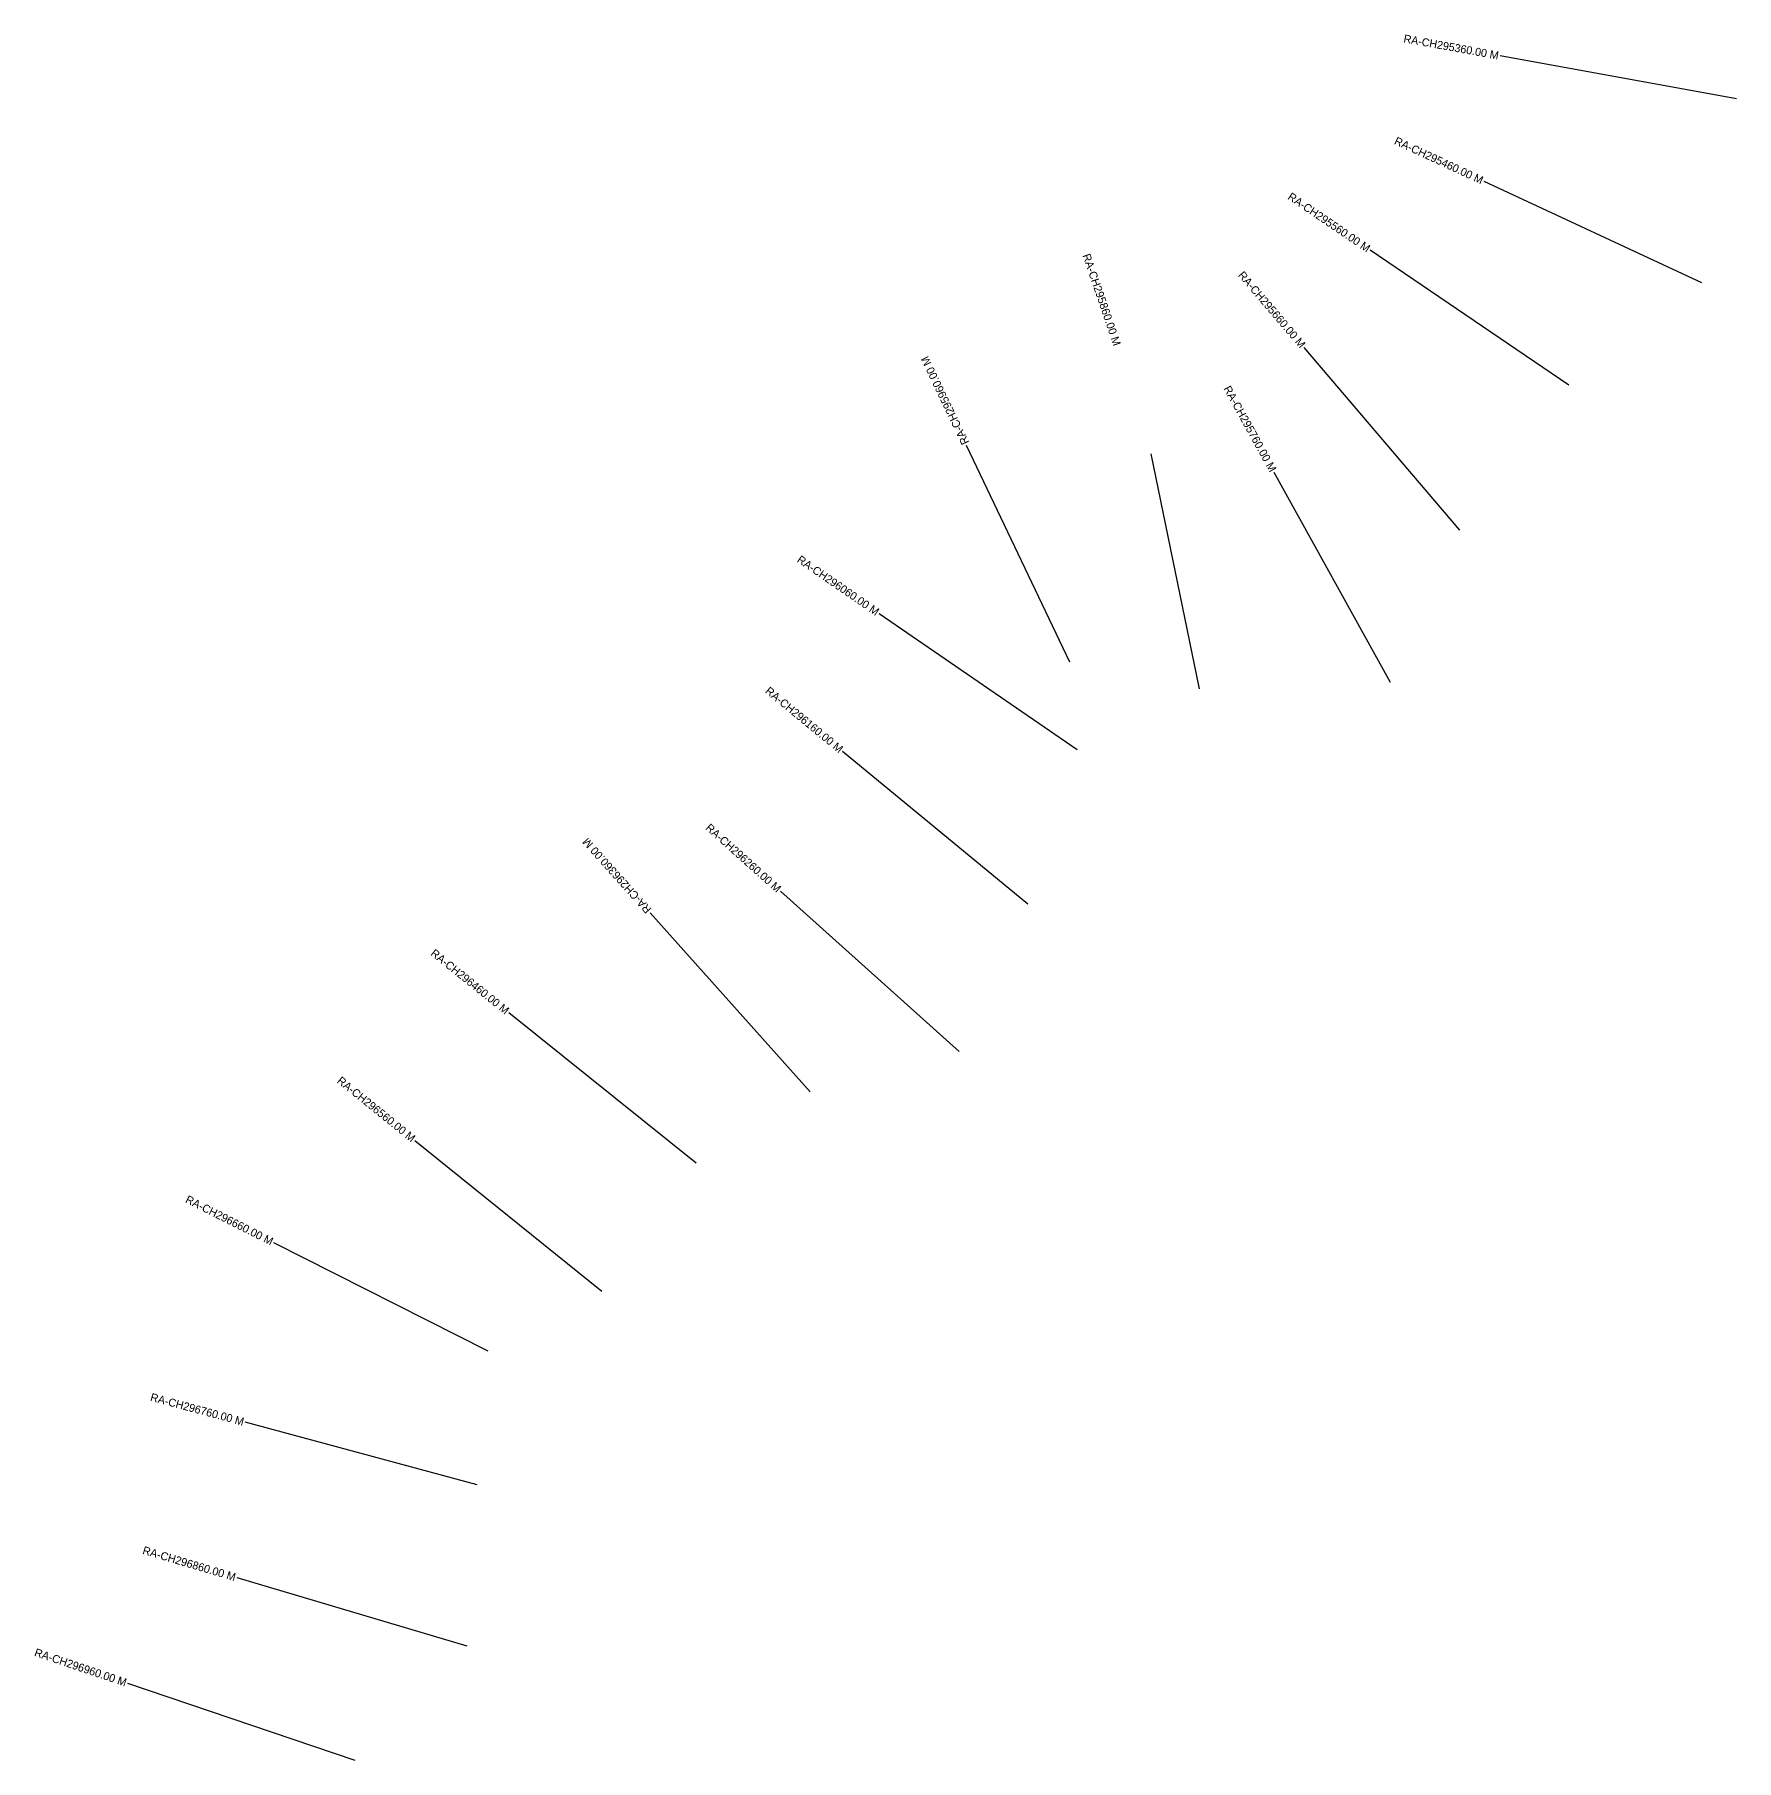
# Model space of a CAD drawing. Header units: metres. Extents: x 281127 to 293387, y 2014469 to 2017487.
# Drawn here: x 281415 to 282478, y 2016377 to 2017456 of the extents above; entities that cross this region are included whole.
import ezdxf
from ezdxf.enums import TextEntityAlignment as Align

# ---------------------------------------------------------------- set-up
doc = ezdxf.new("R2010")
doc.units = ezdxf.units.M
doc.layers.add('CS', color=134, linetype='Continuous')
doc.layers.add('CSMark', color=6, linetype='Continuous')

msp = doc.modelspace()

# ---------------------------------------------------------------- linework, layer by layer
at = {"layer": 'CS'}
for p, q in [((282478, 2017415.6), (282330.4, 2017442.4)), ((282456.3, 2017300.7), (282320.3, 2017364)), ((282373.3, 2017236.7), (282249.2, 2017321)), ((282305.2, 2017146.1), (282207.9, 2017260.2)), ((282061.5, 2017063.6), (281997, 2017199)), ((282142.6, 2017047), (282112.4, 2017193.9)), ((282261.8, 2017050.9), (282189.2, 2017182.2)), ((282066.1, 2017008.9), (281942.5, 2017093.9)), ((282035.4, 2016912.4), (281919.6, 2017007.8)), ((281992.5, 2016820.4), (281880.8, 2016920.6)), ((281899.4, 2016795.3), (281799.4, 2016907.1)), ((281828.2, 2016750.6), (281711.2, 2016844.5)), ((281769.2, 2016670.4), (281652.5, 2016764.7)), ((281698.2, 2016633.3), (281564.4, 2016700.9)), ((281691.3, 2016549.6), (281546.5, 2016588.8)), ((281685.1, 2016448.9), (281541.4, 2016491.6)), ((281615.2, 2016377.5), (281473.1, 2016425.6))]:
    msp.add_line(p, q, dxfattribs=at)

# ---------------------------------------------------------------- texts
at = {"layer": 'CSMark'}
for s, rotation, p in [('RA-CH295360.00 M', 349.689, (282329.4, 2017442.6)), ('RA-CH295460.00 M', 335.0451, (282319.4, 2017364.4)), ('RA-CH295560.00 M', 325.8113, (282248.4, 2017321.5)), ('RA-CH295660.00 M', 310.4466, (282207.3, 2017261)), ('RA-CH295760.00 M', 298.9248, (282188.7, 2017183.1)), ('RA-CH296060.00 M', 325.4684, (281941.7, 2017094.5)), ('RA-CH296160.00 M', 320.5082, (281918.9, 2017008.5)), ('RA-CH296260.00 M', 318.1307, (281880.1, 2016921.2)), ('RA-CH296460.00 M', 321.2539, (281710.4, 2016845.2)), ('RA-CH296560.00 M', 321.0365, (281651.8, 2016765.4)), ('RA-CH296660.00 M', 333.1948, (281563.5, 2016701.4)), ('RA-CH296760.00 M', 344.8755, (281545.6, 2016589)), ('RA-CH296860.00 M', 343.4393, (281540.4, 2016491.9)), ('RA-CH296960.00 M', 341.2715, (281472.2, 2016426))]:
    msp.add_text(s, height=5, rotation=rotation, dxfattribs=at).set_placement(p, align=Align.MIDDLE_RIGHT)
for s, rotation, p in [('RA-CH295860.00 M', 288.8224, (282071.8, 2017318.6)), ('RA-CH295960.00 M', 115.4904, (281996.5, 2017199.9)), ('RA-CH296360.00 M', 131.8145, (281798.7, 2016907.8))]:
    msp.add_text(s, height=5, rotation=rotation, dxfattribs=at).set_placement(p, align=Align.MIDDLE_LEFT)

doc.saveas('drawing.dxf')
